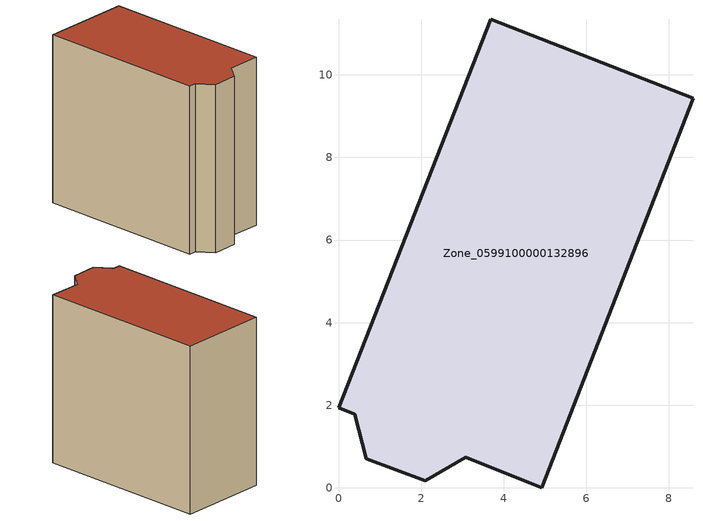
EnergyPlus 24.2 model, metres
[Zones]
Zone_0599100000132896
 floor ground (C_G): 3.69,11.35 8.58,9.43 4.92,0 3.08,0.74 2.1,0.17 0.67,0.7 0.39,1.78 0,1.94 z0
 wall outside (C_F): 0.39,1.78 0.67,0.7 2.1,0.17 3.08,0.74 4.92,0 8.58,9.43 3.69,11.35 0,1.94 0.39,1.78 z0:9.93
 roof outside (C_R): 3.69,11.35 0,1.94 0.39,1.78 0.67,0.7 2.1,0.17 3.08,0.74 4.92,0 8.58,9.43 z9.93
[BUILDING]
Pand.0599100000132896: North Axis=0; Terrain=City; Loads Convergence Tolerance Value=0.04; Temperature Convergence Tolerance Value=0.4; Solar Distribution=FullExterior; Maximum Number of Warmup Days=25; Minimum Number of Warmup Days=1
[Site:Location]
Rotterdam.The.Hague.AP_ZH_NLD Design_Conditions: Latitude=51.96; Longitude=4.45; Time Zone=1; Elevation=-4.5
[SITE:GROUNDTEMPERATURE:BUILDINGSURFACE]
18, 18, 18, 18, 18, 18, 18, 18, 18, 18, 18, 18
[MATERIAL] Thermal Absorptance=0.9; Solar Absorptance=0.7; Visible Absorptance=0.7
Name | Roughness | Thickness | Conductivity | Density | Specific Heat
G.TI.1946 | MediumSmooth | 0.15 | 1 | 540 | 1210
F.TI.1946 | Rough | 0.3 | 0.857143 | 1920 | 840
R.TI.1946 | MediumRough | 0.2 | 0.1 | 1500 | 1000
[CONSTRUCTION]
C_G: G.TI.1946
C_F: F.TI.1946
C_R: R.TI.1946
[ZONE]
Zone_0599100000132896: Type=1; Multiplier=1; Ceiling Height=Autocalculate; Volume=Autocalculate; Floor Area=autocalculate; Part of Total Floor Area=Yes
[ZONEINFILTRATION:DESIGNFLOWRATE]
Infil_Zone_0599100000132896: Zone or ZoneList or Space or SpaceList=Zone_0599100000132896; Schedule=AlwaysOn; Design Flow Rate Calculation Method=Flow/Area; Flow Rate per Floor Area=0.003; Constant Term Coefficient=1; Temperature Term Coefficient=0; Velocity Term Coefficient=0; Velocity Squared Term Coefficient=0
[HVACTEMPLATE:ZONE:IDEALLOADSAIRSYSTEM]
Zone_0599100000132896: Maximum Heating Supply Air Temperature=50; Minimum Cooling Supply Air Temperature=13; Maximum Heating Supply Air Humidity Ratio=0.0156; Minimum Cooling Supply Air Humidity Ratio=0.0077; Heating Limit=NoLimit; Cooling Limit=NoLimit; Dehumidification Control Type=ConstantSensibleHeatRatio; Cooling Sensible Heat Ratio=0.7; Dehumidification Setpoint=60; Humidification Control Type=None; Humidification Setpoint=30; Outdoor Air Method=None; Outdoor Air Flow Rate per Person=0.00944; Outdoor Air Flow Rate per Zone Floor Area=0; Outdoor Air Flow Rate per Zone=0; Demand Controlled Ventilation Type=None; Outdoor Air Economizer Type=NoEconomizer; Heat Recovery Type=None; Sensible Heat Recovery Effectiveness=0.7; Latent Heat Recovery Effectiveness=0.65
[ZONECONTROL:THERMOSTAT]
ThermostatControl_Zone_0599100000132896: Zone or ZoneList=Zone_0599100000132896; Control Type Schedule=DualSetpointControlType; Control 1=Thermostat_Zone_0599100000132896; Temperature Difference Between Cutout And Setpoint=0
[THERMOSTATSETPOINT:DUALSETPOINT]
Thermostat_Zone_0599100000132896: Heating Setpoint Temperature Schedule=HeatingSetpoint_Zone_0599100000132896; Cooling Setpoint Temperature Schedule=CoolingSetpoint_Zone_0599100000132896
[SCHEDULE:COMPACT]
HeatingSetpoint_Zone_0599100000132896: Through: 12/31, For: AllDays, Until: 24:00, 21
CoolingSetpoint_Zone_0599100000132896: Through: 12/31, For: AllDays, Until: 24:00, 24
DualSetpointControlType: Through: 12/31, For: AllDays, Until: 24:00, 4
AlwaysOn: Through: 12/31, For: AllDays, Until: 24:00, 1
